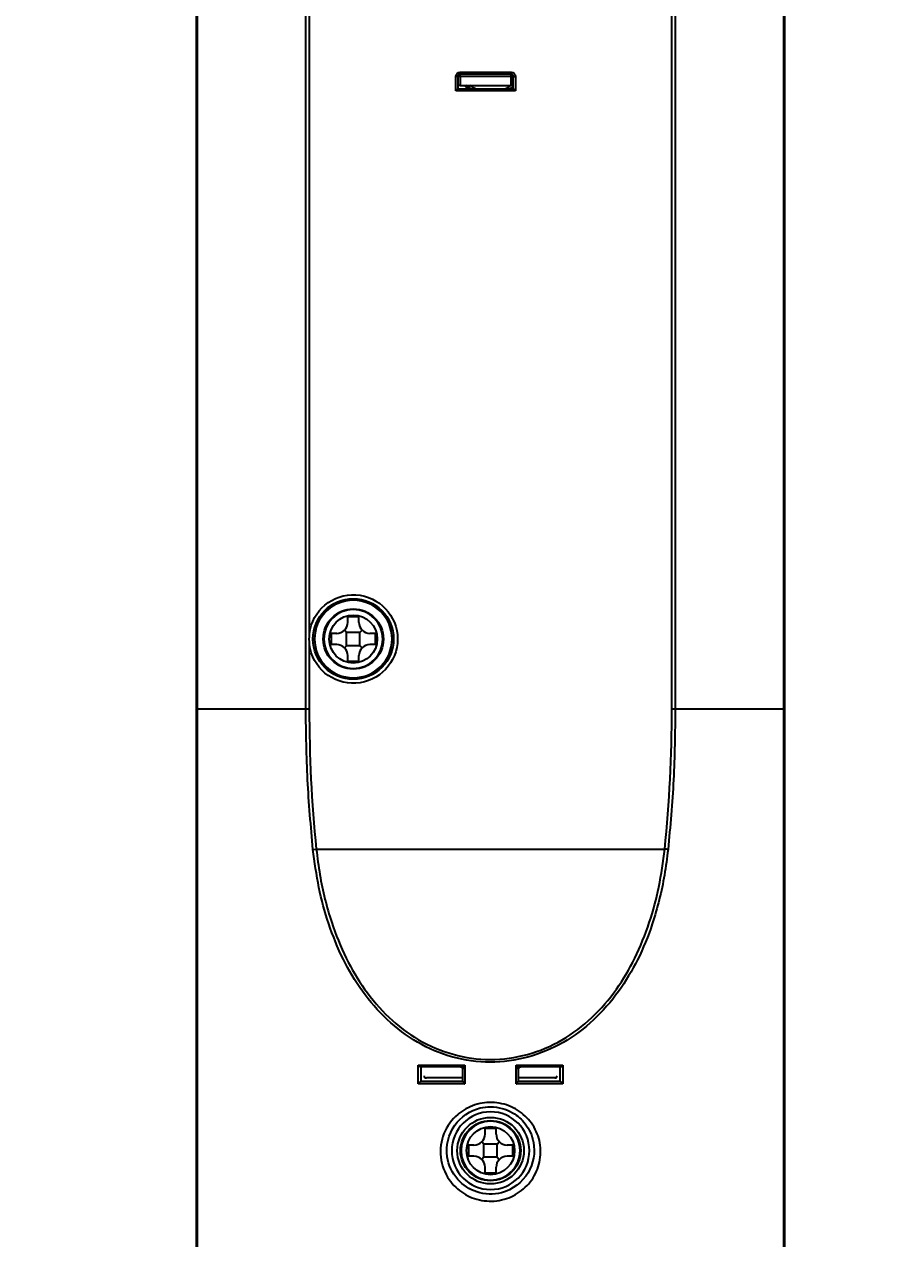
# Model space of a CAD drawing. Header units: millimetres. Extents: x 28 to 3046, y 8 to 3716.
# Drawn here: x 1965.8 to 2042.6, y 1117.8 to 1227.6 of the extents above; entities that cross this region are included whole.
import ezdxf

# ---------------------------------------------------------------- set-up
doc = ezdxf.new("R2010")
doc.units = ezdxf.units.MM
doc.layers.get('Defpoints').update_dxf_attribs({"linetype": 'CONTINUOUS'})
doc.layers.add('1LINE', color=7, linetype='CONTINUOUS')
doc.styles.add('Annotative', font='malgun.ttf')
doc.dimstyles.new('WOO', dxfattribs={"dimtxt": 20, "dimasz": 2, "dimexe": 1.25, "dimexo": 0.3, "dimgap": 1, "dimtad": 1, "dimdec": 1, "dimzin": 1, "dimdsep": 46, "dimtxsty": 'Annotative', "dimcen": 0, "dimclrd": 1, "dimclre": 1, "dimclrt": 2, "dimadec": 0, "dimazin": 0, "dimtfac": 1, "dimtdec": 1, "dimtofl": 0, "dimtmove": 0, "dimatfit": 3, "dimfxl": 0, "dimarcsym": 0})

# ---------------------------------------------------------------- blocks, each defined once
blk = doc.blocks.new('*D13')
at = {"layer": '1LINE', "color": 1, "lineweight": -2}
for p, q in [((1834.77, 1340.8), (2174.27, 1340.8)), ((2173.02, 1338.8), (2173.02, 853.02)), ((1764.11, 851.02), (2174.27, 851.02))]:
    blk.add_line(p, q, dxfattribs=at)
at = {"layer": '1LINE', "color": 1}
for points in [[(2172.69, 1338.8), (2173.36, 1338.8), (2173.02, 1340.8)], [(2172.69, 853.02), (2173.36, 853.02), (2173.02, 851.02)]]:
    blk.add_solid(points, dxfattribs=at)
at = {"layer": 'Defpoints', "color": 0}
for p in [(1834.47, 1340.8), (1763.81, 851.02), (2173.02, 851.02)]:
    blk.add_point(p, dxfattribs=at)
at = {"layer": '1LINE', "color": 2, "insert": (2161.69, 1095.91), "char_height": 20, "attachment_point": 5, "rotation": 90, "style": 'Annotative'}
blk.add_mtext('490', dxfattribs=at)
blk = doc.blocks.new('*D14')
at = {"layer": '1LINE', "color": 1, "lineweight": -2}
for p, q in [((1834.77, 1302.4), (2113.25, 1302.4)), ((2112, 1300.4), (2112, 853.02)), ((1764.11, 851.02), (2113.25, 851.02))]:
    blk.add_line(p, q, dxfattribs=at)
at = {"layer": '1LINE', "color": 1}
for points in [[(2111.67, 1300.4), (2112.34, 1300.4), (2112, 1302.4)], [(2111.67, 853.02), (2112.34, 853.02), (2112, 851.02)]]:
    blk.add_solid(points, dxfattribs=at)
at = {"layer": 'Defpoints', "color": 0}
for p in [(1834.47, 1302.4), (1763.81, 851.02), (2112, 851.02)]:
    blk.add_point(p, dxfattribs=at)
at = {"layer": '1LINE', "color": 2, "insert": (2100.62, 1076.71), "char_height": 20, "attachment_point": 5, "rotation": 90, "style": 'Annotative'}
blk.add_mtext('451', dxfattribs=at)

msp = doc.modelspace()

# ---------------------------------------------------------------- linework, layer by layer
at = {"layer": '1LINE', "linetype": 'Continuous'}
for p, q in [((1991.2, 1165.69), (1991.2, 1316.91)), ((1991.51, 1316.91), (1991.51, 1172.48)), ((2024.26, 1165.69), (2024.26, 1316.83)), ((2024.57, 1316.83), (2024.57, 1165.69)), ((2034.38, 1165.69), (2034.38, 1315.92)), ((2034.43, 1315.92), (2034.43, 1165.69)), ((1981.34, 1165.69), (1981.34, 1231.37)), ((1981.39, 1231.04), (1981.39, 1165.69)), ((2005.14, 1223.05), (2005.14, 1223.25)), ((2005.14, 1223.25), (2009.74, 1223.25)), ((2005.14, 1222.85), (2005.14, 1223.05)), ((2009.74, 1223.05), (2005.14, 1223.05)), ((2009.74, 1223.05), (2009.74, 1223.25)), ((2009.74, 1222.85), (2009.74, 1223.05)), ((2004.94, 1222.85), (2004.74, 1222.85)), ((2004.74, 1221.55), (2004.74, 1222.85)), ((2005.14, 1222.85), (2004.94, 1222.85)), ((2004.94, 1222.85), (2004.94, 1221.75)), ((2005.14, 1222.05), (2004.94, 1222.05)), ((2005.14, 1222.85), (2005.14, 1222.05)), ((2009.74, 1222.85), (2005.14, 1222.85)), ((2005.14, 1222.05), (2009.74, 1222.05)), ((2009.74, 1222.85), (2009.94, 1222.85)), ((2009.74, 1222.05), (2009.74, 1222.85)), ((2009.94, 1222.05), (2009.74, 1222.05)), ((2009.94, 1222.85), (2010.14, 1222.85)), ((2009.94, 1221.75), (2009.94, 1222.85)), ((2010.14, 1222.85), (2010.14, 1221.55)), ((2004.74, 1221.55), (2004.94, 1221.75)), ((2010.14, 1221.55), (2004.74, 1221.55)), ((2004.94, 1221.75), (2009.94, 1221.75)), ((2009.94, 1221.75), (2010.14, 1221.55)), ((1994.99, 1173.5), (1994.99, 1174)), ((1995.99, 1174), (1994.99, 1174)), ((1995.99, 1173.5), (1995.99, 1174)), ((1993.99, 1172.5), (1993.49, 1172.5)), ((1993.49, 1172.5), (1993.49, 1171.5)), ((1994.89, 1172.6), (1994.69, 1172.79)), ((1996.09, 1172.6), (1996.28, 1172.79)), ((1997.49, 1172.5), (1996.99, 1172.5)), ((1997.49, 1171.5), (1997.49, 1172.5)), ((1991.51, 1171.52), (1991.51, 1165.69)), ((1993.99, 1171.5), (1993.49, 1171.5)), ((1994.89, 1171.4), (1994.69, 1171.21)), ((1996.09, 1171.4), (1996.28, 1171.21)), ((1997.49, 1171.5), (1996.99, 1171.5)), ((1994.99, 1170), (1994.99, 1170.5)), ((1995.99, 1170), (1995.99, 1170.5)), ((1994.99, 1170), (1995.99, 1170)), ((1981.34, 1106.61), (1981.34, 1165.69)), ((1981.34, 1165.69), (1981.39, 1165.69)), ((1981.39, 1165.69), (1981.39, 1106.44)), ((1981.39, 1165.69), (1991.2, 1165.69)), ((1991.2, 1165.69), (1991.51, 1165.69)), ((2024.26, 1165.69), (2024.57, 1165.69)), ((2024.57, 1165.69), (2034.38, 1165.69)), ((2034.38, 1106.44), (2034.38, 1165.69)), ((2034.43, 1165.69), (2034.39, 1165.69)), ((2034.43, 1165.69), (2034.43, 1106.61)), ((1991.85, 1152.98), (1992.15, 1153.01)), ((1992.15, 1153.01), (2023.62, 1153.01)), ((2001.34, 1131.78), (2001.34, 1133.48)), ((2001.59, 1133.32), (2001.59, 1132.02)), ((2005.39, 1132.01), (2005.39, 1133.12)), ((2005.57, 1133.48), (2005.57, 1131.78)), ((2010.2, 1131.78), (2010.2, 1133.48)), ((2010.39, 1133.12), (2010.39, 1132.01)), ((2014.19, 1132.02), (2014.19, 1133.32)), ((2014.43, 1133.48), (2014.43, 1131.78)), ((2005.39, 1132.32), (2002.09, 1132.32)), ((2005.39, 1132.02), (2005.39, 1132.01)), ((2013.69, 1132.32), (2010.39, 1132.32)), ((2010.39, 1132.01), (2010.39, 1132.02)), ((2007.39, 1127.25), (2007.39, 1127.75)), ((2008.39, 1127.75), (2007.39, 1127.75)), ((2008.39, 1127.25), (2008.39, 1127.75)), ((2007.29, 1126.35), (2007.09, 1126.54)), ((2008.49, 1126.35), (2008.68, 1126.54)), ((2006.39, 1126.25), (2005.89, 1126.25)), ((2005.89, 1126.25), (2005.89, 1125.25)), ((2006.39, 1125.25), (2005.89, 1125.25)), ((2009.89, 1126.25), (2009.39, 1126.25)), ((2009.89, 1125.25), (2009.39, 1125.25)), ((2009.89, 1125.25), (2009.89, 1126.25)), ((2007.29, 1125.15), (2007.09, 1124.96)), ((2007.39, 1123.75), (2007.39, 1124.25)), ((2008.39, 1123.75), (2008.39, 1124.25)), ((2008.49, 1125.15), (2008.68, 1124.96)), ((2007.39, 1123.75), (2008.39, 1123.75))]:
    msp.add_line(p, q, dxfattribs=at)
for centre, radius in [((1995.49, 1172), 3.64), ((1995.49, 1172), 2.72), ((1995.49, 1172), 2.72), ((1995.49, 1172), 2.17), ((2007.89, 1125.75), 3.01), ((2007.89, 1125.75), 2.72), ((2007.89, 1125.75), 2.72), ((2007.89, 1125.75), 2.17)]:
    msp.add_circle(centre, radius, dxfattribs=at)
at = {"layer": '1LINE', "linetype": 'Continuous', "extrusion": (-6.12303e-17, 6.12303e-17, -1)}
msp.add_circle((-1995.49, 1172), 3.5, dxfattribs=at)
at = {"layer": '1LINE', "linetype": 'Continuous', "extrusion": (0, 0, -1)}
for centre, radius in [((-1995.49, 1172), 2.67), ((-2007.89, 1125.75), 3.51), ((-2007.89, 1125.75), 2.67)]:
    msp.add_circle(centre, radius, dxfattribs=at)
for centre, radius, start, end in [((-2005.14, 1222.85), 0.4, 0, 90), ((-2009.74, 1222.85), 0.4, 90, 180), ((-2007.89, 1224.65), 3.4, 301.5618, 310.1906), ((-2007.89, 1224.65), 3.4, 232.965, 238.4437), ((-1995.49, 1172), 4, 6.9215, 353.0785), ((-2005.19, 1133.12), 0.2, 90, 180), ((-2010.59, 1133.12), 0.2, 0, 90)]:
    msp.add_arc(centre, radius, start, end, dxfattribs=at)
at = {"layer": '1LINE', "linetype": 'Continuous'}
for centre, radius, start, end in [((2005.14, 1222.85), 0.2, 90, 180), ((2009.74, 1222.85), 0.2, 0, 90), ((2007.89, 1224.65), 3.53, 227.4694, 235.2769), ((2007.89, 1224.65), 3.2, 234.2587, 244.8619), ((2007.89, 1224.65), 3.2, 295.1437, 305.7468), ((1993.99, 1173.5), 1, 270, 0), ((1996.99, 1173.5), 1, 180, 270), ((1993.99, 1170.5), 1, 0, 90), ((1996.99, 1170.5), 1, 90, 180), ((2002.09, 1132.52), 0.2, 180, 270), ((2013.69, 1132.52), 0.2, 270, 0), ((2006.39, 1127.25), 1, 270, 0), ((2009.39, 1127.25), 1, 180, 270), ((2006.39, 1124.25), 1, 0, 90), ((2009.39, 1124.25), 1, 90, 180)]:
    msp.add_arc(centre, radius, start, end, dxfattribs=at)
for centre, major_axis, start_param, end_param in [((2005.19, 1133.12), (0, -0.2), 1.590342, 3.141593), ((2010.58, 1133.12), (0, 0.2), 0, 1.551251)]:
    msp.add_ellipse(centre, major_axis=major_axis, ratio=0.995201, start_param=start_param, end_param=end_param, dxfattribs=at)
for points in [[(1991.51, 1172.48), (1991.48, 1172.16), (1991.48, 1171.84), (1991.51, 1171.52)], [(1991.51, 1165.69), (1991.51, 1161.45), (1991.72, 1157.22), (1992.15, 1153.01)], [(2023.62, 1153.01), (2024.06, 1157.22), (2024.26, 1161.45), (2024.26, 1165.69)], [(2023.92, 1152.98), (2023.84, 1152.98), (2023.72, 1153), (2023.62, 1153.01)], [(2005.39, 1133.13), (2005.39, 1133.12), (2005.39, 1133.12), (2005.39, 1133.12)], [(2010.39, 1133.12), (2010.39, 1133.12), (2010.39, 1133.12), (2010.38, 1133.13)]]:
    msp.add_open_spline(points, degree=3, dxfattribs=at)
for points, knots in [([(1994.89, 1171.4), (1994.89, 1171.6), (1994.89, 1171.8), (1994.89, 1172.2), (1994.89, 1172.4), (1994.89, 1172.6)], [0, 0, 0, 0, 0.5, 0.5, 1, 1, 1, 1]), ([(1996.09, 1172.6), (1995.89, 1172.6), (1995.69, 1172.6), (1995.29, 1172.6), (1995.09, 1172.6), (1994.89, 1172.6)], [0, 0, 0, 0, 0.5, 0.5, 1, 1, 1, 1]), ([(1996.09, 1171.4), (1996.09, 1171.6), (1996.09, 1171.8), (1996.09, 1172.2), (1996.09, 1172.4), (1996.09, 1172.6)], [0, 0, 0, 0, 0.5, 0.5, 1, 1, 1, 1]), ([(1996.09, 1171.4), (1995.89, 1171.4), (1995.69, 1171.4), (1995.29, 1171.4), (1995.09, 1171.4), (1994.89, 1171.4)], [0, 0, 0, 0, 0.5, 0.5, 1, 1, 1, 1]), ([(1991.85, 1152.98), (1991.66, 1155.07), (1991.28, 1159.3), (1991.23, 1163.55), (1991.2, 1165.69)], [0, 0, 0, 0, 0.495857, 1, 1, 1, 1]), ([(2024.57, 1165.69), (2024.55, 1163.55), (2024.5, 1159.3), (2024.11, 1155.07), (2023.92, 1152.98)], [0, 0, 0, 0, 0.504144, 1, 1, 1, 1]), ([(2023.92, 1152.98), (2023.82, 1152.2), (2023.63, 1150.67), (2023.15, 1148.43), (2022.41, 1145.84), (2021.26, 1143.01), (2018.94, 1139.1), (2015.57, 1135.85), (2011.31, 1134.07), (2007.86, 1133.6), (2004.41, 1134.07), (2000.17, 1135.88), (1996.81, 1139.12), (1994.5, 1143.04), (1993.22, 1146.21), (1992.31, 1149.55), (1992, 1151.83), (1991.85, 1152.98)], [0, 0, 0, 0, 0.042349, 0.08392, 0.125035, 0.188976, 0.250519, 0.375259, 0.438169, 0.500612, 0.562525, 0.625556, 0.750175, 0.811505, 0.875232, 0.936919, 1, 1, 1, 1]), ([(1992.15, 1153.01), (1992.25, 1152.24), (1992.44, 1150.72), (1992.9, 1148.51), (1993.63, 1145.96), (1994.75, 1143.18), (1997.01, 1139.31), (2000.28, 1136.1), (2004.46, 1134.32), (2007.87, 1133.83), (2011.27, 1134.31), (2015.47, 1136.08), (2018.75, 1139.3), (2021.02, 1143.17), (2022.27, 1146.3), (2023.17, 1149.61), (2023.47, 1151.86), (2023.62, 1153.01)], [0, 0, 0, 0, 0.042761, 0.084314, 0.124869, 0.189328, 0.249979, 0.374638, 0.437359, 0.49959, 0.562055, 0.624985, 0.749766, 0.810438, 0.874943, 0.936218, 1, 1, 1, 1]), ([(2001.34, 1133.48), (2001.34, 1133.48), (2001.34, 1133.48), (2001.37, 1133.45), (2001.4, 1133.43), (2001.45, 1133.38), (2001.47, 1133.37), (2001.51, 1133.34), (2001.52, 1133.34), (2001.55, 1133.33), (2001.56, 1133.32), (2001.57, 1133.32)], [0, 0, 0, 0, 0.008418, 0.008418, 0.36156, 0.36156, 0.639077, 0.639077, 0.818453, 0.818453, 1, 1, 1, 1]), ([(2001.34, 1133.48), (2002.03, 1133.48), (2002.73, 1133.48), (2004.14, 1133.48), (2004.85, 1133.48), (2005.57, 1133.48)], [0, 0, 0, 0, 0.5, 0.5, 1, 1, 1, 1]), ([(2005.19, 1133.32), (2004.58, 1133.32), (2003.97, 1133.32), (2002.76, 1133.32), (2002.16, 1133.32), (2001.57, 1133.32)], [0, 0, 0, 0, 0.5, 0.5, 1, 1, 1, 1]), ([(2005.19, 1133.32), (2005.19, 1133.32), (2005.2, 1133.32), (2005.22, 1133.33), (2005.22, 1133.33), (2005.24, 1133.34), (2005.26, 1133.34), (2005.31, 1133.37), (2005.35, 1133.38), (2005.45, 1133.43), (2005.51, 1133.45), (2005.57, 1133.48), (2005.57, 1133.48), (2005.57, 1133.48)], [0, 0, 0, 0, 0.120304, 0.120304, 0.143378, 0.143378, 0.307323, 0.307323, 0.599247, 0.599247, 0.991774, 0.991774, 1, 1, 1, 1]), ([(2005.57, 1133.48), (2005.57, 1133.48), (2005.57, 1133.48), (2005.54, 1133.42), (2005.51, 1133.37), (2005.46, 1133.28), (2005.44, 1133.24), (2005.42, 1133.19), (2005.41, 1133.17), (2005.4, 1133.15), (2005.4, 1133.15), (2005.39, 1133.14), (2005.39, 1133.13), (2005.39, 1133.13)], [0, 0, 0, 0, 0.008242, 0.008242, 0.401503, 0.401503, 0.693426, 0.693426, 0.857035, 0.857035, 0.880075, 0.880075, 1, 1, 1, 1]), ([(2010.2, 1133.48), (2010.92, 1133.48), (2011.63, 1133.48), (2013.04, 1133.48), (2013.74, 1133.48), (2014.43, 1133.48)], [0, 0, 0, 0, 0.5, 0.5, 1, 1, 1, 1]), ([(2010.38, 1133.13), (2010.38, 1133.13), (2010.38, 1133.14), (2010.37, 1133.15), (2010.37, 1133.15), (2010.36, 1133.17), (2010.35, 1133.19), (2010.33, 1133.24), (2010.31, 1133.28), (2010.26, 1133.37), (2010.23, 1133.42), (2010.2, 1133.48), (2010.2, 1133.48), (2010.2, 1133.48)], [0, 0, 0, 0, 0.119925, 0.119925, 0.142965, 0.142965, 0.306574, 0.306574, 0.598497, 0.598497, 0.991758, 0.991758, 1, 1, 1, 1]), ([(2010.2, 1133.48), (2010.2, 1133.48), (2010.21, 1133.48), (2010.26, 1133.45), (2010.32, 1133.43), (2010.42, 1133.38), (2010.46, 1133.37), (2010.51, 1133.34), (2010.53, 1133.34), (2010.55, 1133.33), (2010.55, 1133.33), (2010.57, 1133.32), (2010.58, 1133.32), (2010.58, 1133.32)], [0, 0, 0, 0, 0.008226, 0.008226, 0.400753, 0.400753, 0.692677, 0.692677, 0.856622, 0.856622, 0.879696, 0.879696, 1, 1, 1, 1]), ([(2014.2, 1133.32), (2013.61, 1133.32), (2013.01, 1133.32), (2011.8, 1133.32), (2011.19, 1133.32), (2010.58, 1133.32)], [0, 0, 0, 0, 0.5, 0.5, 1, 1, 1, 1]), ([(2014.2, 1133.32), (2014.21, 1133.32), (2014.22, 1133.33), (2014.25, 1133.34), (2014.26, 1133.34), (2014.3, 1133.37), (2014.32, 1133.38), (2014.38, 1133.43), (2014.41, 1133.45), (2014.43, 1133.48), (2014.43, 1133.48), (2014.43, 1133.48)], [0, 0, 0, 0, 0.181547, 0.181547, 0.360923, 0.360923, 0.63844, 0.63844, 0.991582, 0.991582, 1, 1, 1, 1]), ([(2001.59, 1132.02), (2001.58, 1132.02), (2001.58, 1132.02), (2001.57, 1132.01), (2001.57, 1132.01), (2001.55, 1131.99), (2001.54, 1131.98), (2001.52, 1131.96), (2001.5, 1131.94), (2001.46, 1131.9), (2001.43, 1131.88), (2001.38, 1131.83), (2001.36, 1131.81), (2001.34, 1131.78), (2001.34, 1131.78), (2001.34, 1131.78)], [0, 0, 0, 0, 0.112997, 0.112997, 0.225905, 0.225905, 0.338694, 0.338694, 0.514734, 0.514734, 0.76475, 0.76475, 0.993363, 0.993363, 1, 1, 1, 1]), ([(2001.59, 1132.02), (2001.59, 1132.02), (2001.59, 1132.02), (2002.25, 1132.02), (2002.93, 1132.02), (2004.2, 1132.02), (2004.79, 1132.02), (2005.39, 1132.02)], [0, 0, 0, 0, 0.000058, 0.000058, 0.534573, 0.534573, 1, 1, 1, 1]), ([(2005.39, 1132.01), (2005.39, 1132.01), (2005.39, 1132), (2005.4, 1131.98), (2005.41, 1131.97), (2005.43, 1131.94), (2005.44, 1131.92), (2005.48, 1131.87), (2005.51, 1131.84), (2005.54, 1131.81), (2005.55, 1131.79), (2005.57, 1131.78), (2005.57, 1131.78), (2005.57, 1131.78)], [0, 0, 0, 0, 0.157409, 0.157409, 0.313154, 0.313154, 0.545869, 0.545869, 0.861921, 0.861921, 0.992125, 0.992125, 1, 1, 1, 1]), ([(2010.2, 1131.78), (2010.2, 1131.78), (2010.2, 1131.78), (2010.22, 1131.79), (2010.23, 1131.81), (2010.26, 1131.84), (2010.29, 1131.87), (2010.33, 1131.92), (2010.35, 1131.94), (2010.37, 1131.97), (2010.37, 1131.98), (2010.38, 1132), (2010.39, 1132.01), (2010.39, 1132.01)], [0, 0, 0, 0, 0.007875, 0.007875, 0.138079, 0.138079, 0.454131, 0.454131, 0.686846, 0.686846, 0.842591, 0.842591, 1, 1, 1, 1]), ([(2010.39, 1132.02), (2010.94, 1132.02), (2011.5, 1132.02), (2012.77, 1132.02), (2013.48, 1132.02), (2014.19, 1132.02), (2014.19, 1132.02), (2014.19, 1132.02)], [0, 0, 0, 0, 0.435534, 0.435534, 0.999942, 0.999942, 1, 1, 1, 1]), ([(2014.19, 1132.02), (2014.19, 1132.02), (2014.19, 1132.02), (2014.2, 1132.01), (2014.2, 1132.01), (2014.22, 1131.99), (2014.23, 1131.98), (2014.25, 1131.96), (2014.27, 1131.94), (2014.31, 1131.9), (2014.34, 1131.88), (2014.39, 1131.83), (2014.41, 1131.81), (2014.43, 1131.78), (2014.43, 1131.78), (2014.43, 1131.78)], [0, 0, 0, 0, 0.112997, 0.112997, 0.225905, 0.225905, 0.338694, 0.338694, 0.514734, 0.514734, 0.76475, 0.76475, 0.993363, 0.993363, 1, 1, 1, 1]), ([(2005.57, 1131.78), (2004.9, 1131.78), (2004.23, 1131.78), (2003.01, 1131.78), (2002.45, 1131.78), (2001.71, 1131.78), (2001.52, 1131.78), (2001.34, 1131.78)], [0, 0, 0, 0, 0.468182, 0.468182, 0.866111, 0.866111, 1, 1, 1, 1]), ([(2014.43, 1131.78), (2013.66, 1131.78), (2012.87, 1131.78), (2011.61, 1131.78), (2011.14, 1131.78), (2010.51, 1131.78), (2010.36, 1131.78), (2010.2, 1131.78)], [0, 0, 0, 0, 0.559017, 0.559017, 0.892791, 0.892791, 1, 1, 1, 1]), ([(2004.94, 1129.03), (2005.05, 1129.13), (2005.63, 1129.56), (2006.87, 1130.12), (2008.7, 1130.15), (2010.39, 1129.51), (2011.67, 1128.29), (2012.41, 1126.69), (2012.46, 1124.92), (2011.83, 1123.24), (2010.58, 1121.92), (2008.91, 1121.18), (2007.08, 1121.14), (2005.37, 1121.79), (2003.96, 1123.17), (2003.2, 1125.16), (2003.51, 1127.36), (2004.38, 1128.57), (2004.94, 1129.03)], [0, 0, 0, 0, 0.015666, 0.078381, 0.140545, 0.202865, 0.265411, 0.328282, 0.390852, 0.453322, 0.515612, 0.578072, 0.640742, 0.703419, 0.766041, 0.843928, 0.92193, 1, 1, 1, 1]), ([(2004.93, 1123.15), (2005.39, 1122.63), (2006.64, 1121.81), (2009.21, 1121.71), (2011.6, 1123.53), (2012.04, 1126.25), (2011.18, 1128.15), (2009.82, 1129.38), (2008.27, 1129.8), (2006.31, 1129.57), (2004.31, 1128.19), (2003.65, 1125.42), (2004.42, 1123.73), (2004.93, 1123.15)], [0, 0, 0, 0, 0.082792, 0.172639, 0.293208, 0.408764, 0.486482, 0.54903, 0.632614, 0.669895, 0.784617, 0.907308, 1, 1, 1, 1]), ([(2007.29, 1125.15), (2007.29, 1125.35), (2007.29, 1125.55), (2007.29, 1125.95), (2007.29, 1126.15), (2007.29, 1126.35)], [0, 0, 0, 0, 0.5, 0.5, 1, 1, 1, 1]), ([(2008.49, 1126.35), (2008.29, 1126.35), (2008.09, 1126.35), (2007.69, 1126.35), (2007.49, 1126.35), (2007.29, 1126.35)], [0, 0, 0, 0, 0.5, 0.5, 1, 1, 1, 1]), ([(2008.49, 1125.15), (2008.49, 1125.35), (2008.49, 1125.55), (2008.49, 1125.95), (2008.49, 1126.15), (2008.49, 1126.35)], [0, 0, 0, 0, 0.5, 0.5, 1, 1, 1, 1]), ([(2008.49, 1125.15), (2008.29, 1125.15), (2008.09, 1125.15), (2007.69, 1125.15), (2007.49, 1125.15), (2007.29, 1125.15)], [0, 0, 0, 0, 0.5, 0.5, 1, 1, 1, 1])]:
    msp.add_open_spline(points, degree=3, knots=knots, dxfattribs=at)

# ---------------------------------------------------------------- dimensions: what is measured, and where the dimension line sits
at = {"layer": '1LINE'}
for base, p1, picture, middle in [((2173.02, 851.02), (1834.47, 1340.8), '*D13', (2173.02, 1095.91)), ((2112, 851.02), (1834.47, 1302.4), '*D14', (2112, 1076.71))]:
    dim = msp.add_linear_dim(base=base, p1=p1, p2=(1763.81, 851.02), angle=90, dimstyle='WOO', override={"dimdec": 0}, dxfattribs=at)
    dim.commit()
    dim.dimension.update_dxf_attribs({"geometry": picture, "text_midpoint": middle, "dimtype": 160})

doc.saveas('drawing.dxf')
